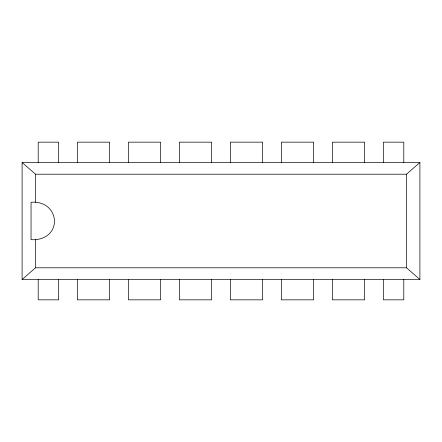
<?xml version="1.0" encoding="UTF-8"?>
<svg xmlns="http://www.w3.org/2000/svg" width="442" height="442" viewBox="0 0 442 442"><rect width="100%" height="100%" fill="white"/><g stroke="black" fill="none" stroke-linecap="round" stroke-linejoin="round"><path stroke-width="0.66" d="M22.1 279.488L35.52 267.791L406.48 267.791L419.9 279.488L419.9 162.512L22.1 162.512L22.1 279.488L419.9 279.488M22.1 162.512L35.52 174.209L406.48 174.209L419.9 162.512M35.52 239.713C63.996 236.614 58.565 199.806 31.045 202.287L31.045 239.713L35.52 239.713L35.52 267.791M406.48 174.209L406.48 267.791M403.795 162.512L403.795 142.158L383.396 142.158L383.396 162.512M403.795 279.488L403.795 299.842L383.396 299.842L383.396 279.488M364.606 162.512L364.606 142.158L332.395 142.158L332.395 162.512M364.606 279.488L364.606 299.842L332.395 299.842L332.395 279.488M313.605 162.512L313.605 142.158L281.394 142.158L281.394 162.512M313.605 279.488L313.605 299.842L281.394 299.842L281.394 279.488M262.603 162.512L262.603 142.158L230.392 142.158L230.392 162.512M262.603 279.488L262.603 299.842L230.392 299.842L230.392 279.488M211.607 162.512L211.607 142.158L179.397 142.158L179.397 162.512M211.607 279.488L211.607 299.842L179.397 299.842L179.397 279.488M160.606 162.512L160.606 142.158L128.395 142.158L128.395 162.512M160.606 279.488L160.606 299.842L128.395 299.842L128.395 279.488M109.605 162.512L109.605 142.158L77.394 142.158L77.394 162.512M109.605 279.488L109.605 299.842L77.394 299.842L77.394 279.488M58.604 162.512L58.604 142.158L38.205 142.158L38.205 162.512M58.604 279.488L58.604 299.842L38.205 299.842L38.205 279.488M35.52 174.209L35.52 202.287"/></g></svg>
